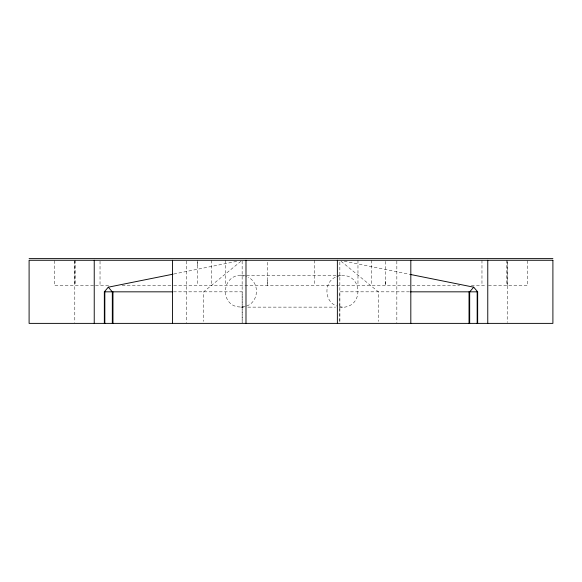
<?xml version="1.0" encoding="UTF-8"?>
<svg xmlns="http://www.w3.org/2000/svg" width="582" height="582" viewBox="0 0 582 582"><rect width="100%" height="100%" fill="white"/><g stroke="black" fill="none" stroke-linecap="round" stroke-linejoin="round"><path stroke-width="0.44" stroke-dasharray="2.91 2.18" d="M197.778 265.327L197.778 261.114M267.393 280.408L267.393 285.522L267.393 260.278M385.575 281.31L385.575 285.522L385.575 260.278M240.948 261.267L203.635 291.829L203.635 321.41M335.268 277.25C323.468 282.663 324.407 301.825 336.716 306.016M246.644 306.016C258.954 301.825 259.892 282.663 248.085 277.25M336.716 276.596C363.081 268.447 366.034 310.504 338.964 307.129M245.175 306.445C218.73 312.083 218.876 270.943 245.408 275.482M173.887 273.998L237.718 261.165M246.55 275.482L336.811 275.482M337.953 275.482L342.536 275.482M93.52 285.522L54.344 285.522L54.344 260.278M95.492 285.522L110.194 285.522M122.14 285.522L171.595 285.522M173.691 285.522L409.903 285.522M411.947 285.522L459.649 285.522M471.384 285.522L486.552 285.522M488.48 285.522L527.656 285.522L527.656 260.278M173.494 291.829L242.148 291.829L242.148 322.486L242.148 260.932M409.415 291.829L339.852 291.829L339.852 322.486L339.852 260.278M240.817 307.129L245.408 307.129M247.801 307.129L335.552 307.129M240.817 275.482L246.644 276.596M342.536 307.129L338.186 306.445M344.282 261.165L409.888 274.355M341.052 261.267L378.365 291.829L378.365 321.41M507.278 285.522L507.278 260.278L507.206 322.486M506.718 260.278L506.718 285.522M481.969 260.278L481.969 285.522M396.844 261.063L396.844 322.595M371.6 260.278L371.6 285.522M357.966 260.278L357.966 285.522M314.607 260.278L314.607 285.522M225.387 260.278L225.387 285.522M211.753 260.278L211.753 285.522M197.778 260.278L197.778 285.522M186.509 261.063L186.509 322.595M100.031 261.18L100.031 285.522M75.282 260.278L75.282 285.522M74.794 261.18L74.794 322.486M74.722 260.278L74.722 285.522"/><path stroke-width="0.87" d="M104.338 323.381L104.338 291.829L108.281 287.188L173 274.18M477.662 323.381L477.662 291.829L473.719 287.188L469.681 291.829L469.681 323.381M29.1 258.619L552.9 258.619M104.338 291.829L172.585 291.829M410.317 291.829L477.662 291.829M410.776 274.537L473.719 287.188M108.281 287.188L112.319 291.829L112.319 323.381M487.767 260.278L487.767 323.381M477.167 291.829L477.167 323.381M469.034 291.829L469.034 323.381M410.819 260.278L410.819 323.381M337.371 260.278L337.371 323.381M245.99 260.278L245.99 323.381M172.534 260.278L172.534 323.381M112.966 291.829L112.966 323.381M104.833 291.829L104.833 323.381M94.233 260.278L94.233 323.381M552.9 260.278L29.1 260.278L29.1 323.381L552.9 323.381L552.9 260.278"/></g></svg>
